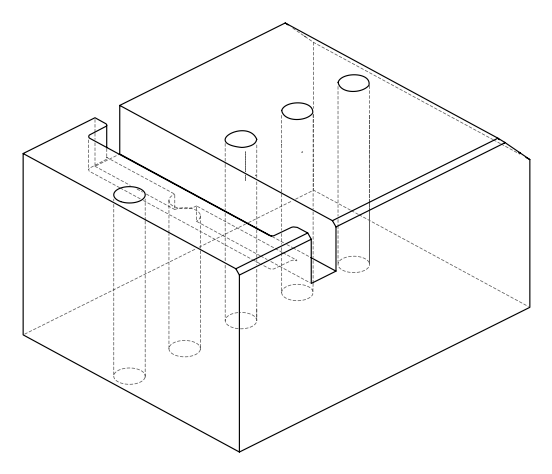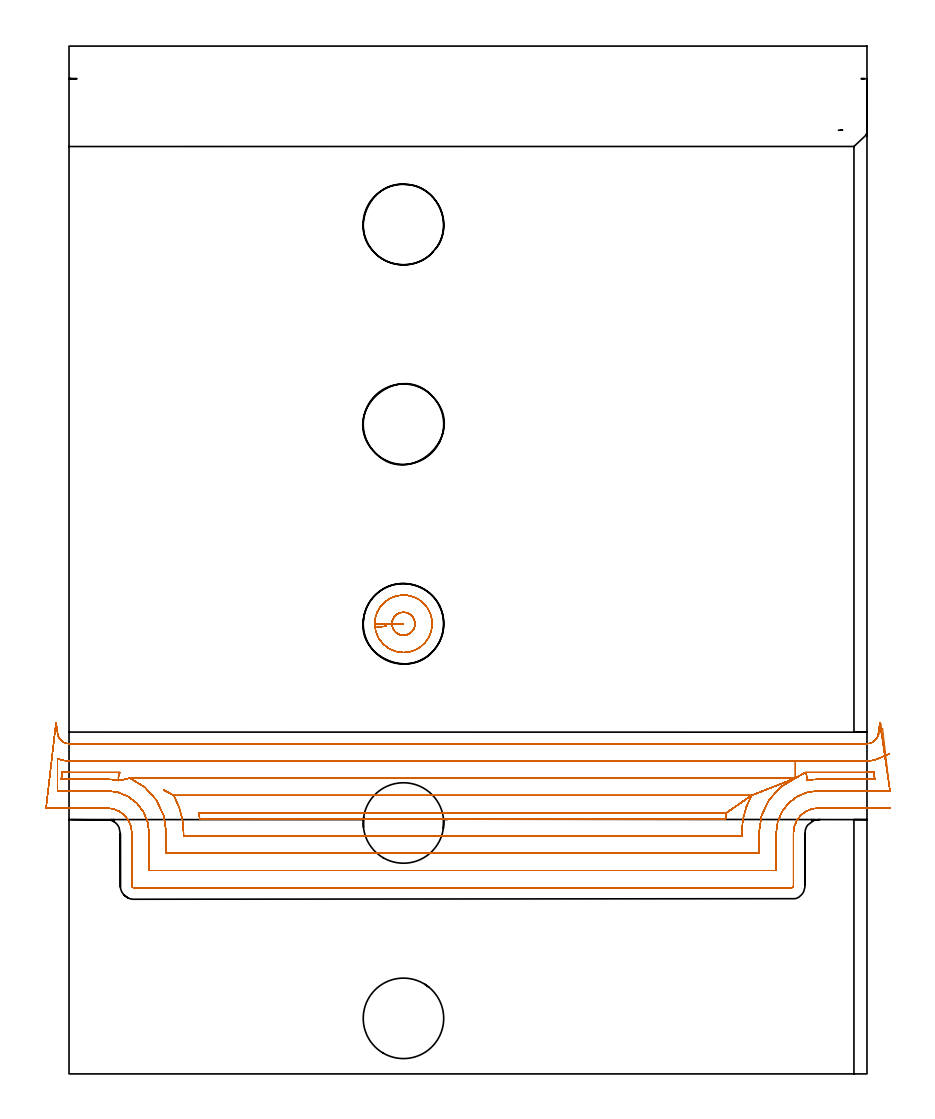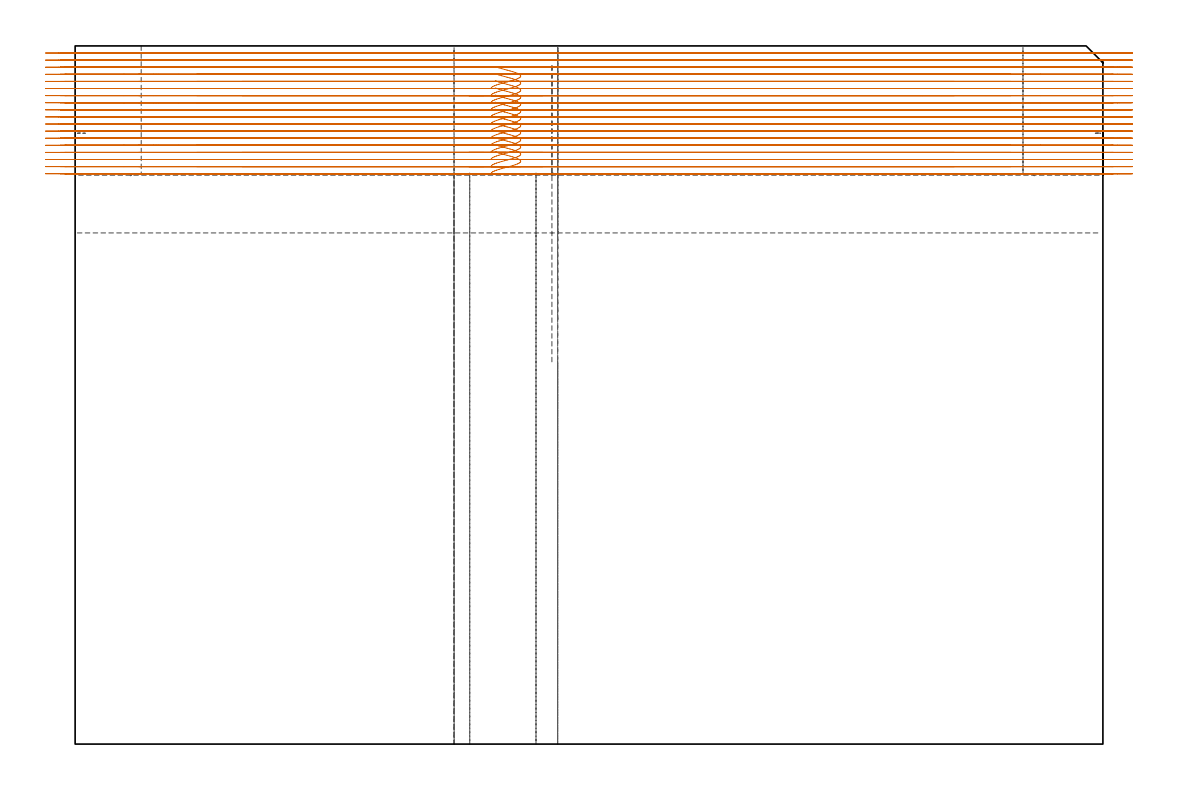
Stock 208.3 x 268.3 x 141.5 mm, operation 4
(PLAN: 30 operations, 23 tool changes, 124.4 min)
(1 AREA_MILL | FG_CHAMFER_SURFACE | UGT0205_001 | 1.21 min | 398 mm3)
(2 AREA_MILL_1 | FG_CHAMFER_SURFACE_1 | UGT0205_001 | 16.93 min | 71490 mm3)
(3 AREA_MILL_2 | FG_CHAMFER_SURFACE_2 | UGT0205_001 | 2.62 min | 901 mm3)
(4 MILL_OPEN_POCKET | POCKET_OPEN | NXT0201_008 | Follow Part, ap 1.5, ae 75% | 91.17 min | 246163 mm3)
(5 MILL_RECTANGULAR_SLOT | SLOT_RECTANGULAR | UGT0201_094 | Follow Part, ap 5, ae 75% | 3.15 min | 59208 mm3)
(6 SPOT_DRILL | STEP1HOLE | NXT0321_9005460120000 | 0.05 min | 171 mm3)
(7 SPOT_DRILL_1 | STEP1HOLE_1 | NXT0321_9005460120000 | 0.05 min | 0 mm3)
(8 SPOT_DRILL_2 | STEP1HOLE_2 | NXT0321_9005460120000 | 0.05 min | 0 mm3)
(9 SPOT_DRILL_3 | STEP1HOLE_3 | NXT0321_9005460120000 | 0.05 min | 0 mm3)
(10 SPOT_DRILL_4 | STEP1HOLE_4 | NXT0321_9005460120000 | 0.05 min | 0 mm3)
(11 DRILL_BLIND_HOLE_INTO_CENTER | STEP1HOLE | NXT0301_026 | 0.04 min | 132 mm3)
(12 GUN_DRILL_THROUGH_HOLE | STEP1HOLE | UGT0307_001 | 0.63 min | 2613 mm3)
(13 SPADE_DRILL_TO_ENLARGE_THROUGH_HOLE | STEP1HOLE | UGT0306_004 | 0.59 min | 17314 mm3)
(14 DRILL_TO_ENLARGE_THROUGH_HOLE | STEP1HOLE | UGT0301_051 | 0.61 min | 28758 mm3)
(15 DRILL_BLIND_HOLE_INTO_CENTER_1 | STEP1HOLE_1 | UGT0301_205 | 0.07 min | 22 mm3)
(16 GUN_DRILL_THROUGH_HOLE_1 | STEP1HOLE_1 | UGT0307_005 | 0.56 min | 5555 mm3)
(17 DRILL_TO_ENLARGE_THROUGH_HOLE_1 | STEP1HOLE_1 | NXT0301_102 | 0.49 min | 9216 mm3)
(18 DRILL_TO_ENLARGE_THROUGH_HOLE_2 | STEP1HOLE_1 | UGT0301_051 | 0.51 min | 21140 mm3)
(19 DRILL_BLIND_HOLE_INTO_CENTER_2 | STEP1HOLE_2 | NXT0301_026 | 0.04 min | 0 mm3)
(20 GUN_DRILL_THROUGH_HOLE_2 | STEP1HOLE_2 | UGT0307_001 | 0.63 min | 2282 mm3)
(21 SPADE_DRILL_TO_ENLARGE_THROUGH_HOLE_1 | STEP1HOLE_2 | UGT0306_004 | 0.59 min | 14275 mm3)
(22 DRILL_TO_ENLARGE_THROUGH_HOLE_3 | STEP1HOLE_2 | UGT0301_051 | 0.61 min | 23494 mm3)
(23 DRILL_BLIND_HOLE_INTO_CENTER_3 | STEP1HOLE_3 | NXT0301_026 | 0.04 min | 0 mm3)
(24 GUN_DRILL_THROUGH_HOLE_3 | STEP1HOLE_3 | UGT0307_001 | 0.63 min | 2229 mm3)
(25 SPADE_DRILL_TO_ENLARGE_THROUGH_HOLE_2 | STEP1HOLE_3 | UGT0306_004 | 0.59 min | 14291 mm3)
(26 DRILL_TO_ENLARGE_THROUGH_HOLE_4 | STEP1HOLE_3 | UGT0301_051 | 0.61 min | 23499 mm3)
(27 DRILL_BLIND_HOLE_INTO_CENTER_4 | STEP1HOLE_4 | NXT0301_026 | 0.04 min | 0 mm3)
(28 GUN_DRILL_THROUGH_HOLE_4 | STEP1HOLE_4 | UGT0307_001 | 0.63 min | 2249 mm3)
(29 SPADE_DRILL_TO_ENLARGE_THROUGH_HOLE_3 | STEP1HOLE_4 | UGT0306_004 | 0.59 min | 14281 mm3)
(30 DRILL_TO_ENLARGE_THROUGH_HOLE_5 | STEP1HOLE_4 | UGT0301_051 | 0.61 min | 23508 mm3)
(TOOL UGT0205_001 | Chamfer Mill 20 x 3 x 45 deg. | D20 FL50 Z2)
(TOOL NXT0201_008 | ENDMILL 6mm [2P460-0600-NA 1630] | D6 FL26 Z6)
(TOOL UGT0201_094 | End mill 20 mm | D20 FL38 Z4)
(TOOL NXT0321_9005460120000 | NC Spot Drill, 142deg, 12mm, Carbide, Uncoated | D12 PA142 FL30 Z2)
(TOOL NXT0301_026 | Carbide Drill 5.5mm [860.1-0550-017A1-MM 2214] | D5.5 PA140 FL28 Z2)
(TOOL UGT0307_001 | Gun Drill 5 mm | D5 PA130 FL24 Z1)
(TOOL UGT0306_004 | Spade Drill 13.5mm | D13.5 PA132 FL10 Z2)
(TOOL UGT0301_051 | Twist Drill 21 mm | D21 PA118 FL145 Z2)
(TOOL UGT0301_205 | Twist Drill 8.9 mm | D8.9 PA118 FL78 Z2)
(TOOL UGT0307_005 | Gun Drill 8.3 mm | D8.3 PA130 FL24 Z1)
(TOOL NXT0301_102 | Carbide Drill 13.5mm [860.1-1350-108A1-MM 2214] | D13.5 PA140 FL123 Z2)
(OP 4 MILL_OPEN_POCKET, part 2 of 2)
G0 X85.151 Y115.414 Z137.305
G1 X85.396 Y115.169 Z137.213
X85.9 Y114.835 Z137.051
X86.461 Y114.609 Z136.889
X87.055 Y114.5 Z136.727
X87.545 Z136.595
X88.139 Y114.609 Z136.433
X88.7 Y114.835 Z136.272
X89.204 Y115.169 Z136.11
X89.631 Y115.596 Z135.948
X89.965 Y116.1 Z135.786
X90.191 Y116.661 Z135.624
X90.3 Y117.255 Z135.462
Y117.745 Z135.331
X90.191 Y118.339 Z135.169
X89.965 Y118.9 Z135.007
X89.631 Y119.404 Z134.845
X89.204 Y119.831 Z134.683
X88.7 Y120.165 Z134.521
X88.139 Y120.391 Z134.359
X87.545 Y120.5 Z134.197
X87.055 Z134.066
X86.461 Y120.391 Z133.904
X85.9 Y120.165 Z133.742
X85.396 Y119.831 Z133.58
X84.969 Y119.404 Z133.418
X84.635 Y118.9 Z133.256
X84.409 Y118.339 Z133.094
X84.3 Y117.745 Z132.932
Y117.5 Z132.867
X87.27
X87.34 F500.
X87.27
X84.3
G3 X87.3 Y114.5 R3.
X84.3 Y117.5 R-3.
G1 X79.8
G3 X87.3 Y110. R7.5
X79.8 Y117.5 R-7.5
X79.867 Y116.503 R7.5
G1 X82.84 Y116.902 F250.
G0 X85.151 Y115.414 Z135.867
G1 X85.396 Y115.169 Z135.774
X85.9 Y114.835 Z135.612
X86.461 Y114.609 Z135.45
X87.055 Y114.5 Z135.288
X87.545 Z135.157
X88.139 Y114.609 Z134.995
X88.7 Y114.835 Z134.833
X89.204 Y115.169 Z134.671
X89.631 Y115.596 Z134.509
X89.965 Y116.1 Z134.347
X90.191 Y116.661 Z134.185
X90.3 Y117.255 Z134.023
Y117.745 Z133.892
X90.191 Y118.339 Z133.73
X89.965 Y118.9 Z133.568
X89.631 Y119.404 Z133.406
X89.204 Y119.831 Z133.244
X88.7 Y120.165 Z133.082
X88.139 Y120.391 Z132.92
X87.545 Y120.5 Z132.758
X87.055 Z132.627
X86.461 Y120.391 Z132.465
X85.9 Y120.165 Z132.303
X85.396 Y119.831 Z132.141
X84.969 Y119.404 Z131.979
X84.635 Y118.9 Z131.817
X84.409 Y118.339 Z131.655
X84.3 Y117.745 Z131.493
Y117.5 Z131.428
X87.27
X87.34 F500.
X87.27
X84.3
G3 X87.3 Y114.5 R3.
X84.3 Y117.5 R-3.
G1 X79.8
G3 X87.3 Y110. R7.5
X79.8 Y117.5 R-7.5
X79.867 Y116.503 R7.5
G1 X82.84 Y116.902 F250.
G0 X85.151 Y115.414 Z134.428
G1 X85.396 Y115.169 Z134.335
X85.9 Y114.835 Z134.173
X86.461 Y114.609 Z134.011
X87.055 Y114.5 Z133.849
X87.545 Z133.718
X88.139 Y114.609 Z133.556
X88.7 Y114.835 Z133.394
X89.204 Y115.169 Z133.232
X89.631 Y115.596 Z133.07
X89.965 Y116.1 Z132.908
X90.191 Y116.661 Z132.746
X90.3 Y117.255 Z132.584
Y117.745 Z132.453
X90.191 Y118.339 Z132.291
X89.965 Y118.9 Z132.129
X89.631 Y119.404 Z131.967
X89.204 Y119.831 Z131.805
X88.7 Y120.165 Z131.643
X88.139 Y120.391 Z131.481
X87.545 Y120.5 Z131.319
X87.055 Z131.188
X86.461 Y120.391 Z131.026
X85.9 Y120.165 Z130.864
X85.396 Y119.831 Z130.702
X84.969 Y119.404 Z130.54
X84.635 Y118.9 Z130.378
X84.409 Y118.339 Z130.216
X84.3 Y117.745 Z130.055
Y117.5 Z129.989
X87.27
X87.34 F500.
X87.27
X84.3
G3 X87.3 Y114.5 R3.
X84.3 Y117.5 R-3.
G1 X79.8
G3 X87.3 Y110. R7.5
X79.8 Y117.5 R-7.5
X79.867 Y116.503 R7.5
G1 X82.84 Y116.902 F250.
G0 X85.151 Y115.414 Z132.989
G1 X85.396 Y115.169 Z132.896
X85.9 Y114.835 Z132.734
X86.461 Y114.609 Z132.572
X87.055 Y114.5 Z132.41
X87.545 Z132.279
X88.139 Y114.609 Z132.117
X88.7 Y114.835 Z131.955
X89.204 Y115.169 Z131.793
X89.631 Y115.596 Z131.631
X89.965 Y116.1 Z131.469
X90.191 Y116.661 Z131.307
X90.3 Y117.255 Z131.145
Y117.745 Z131.014
X90.191 Y118.339 Z130.852
X89.965 Y118.9 Z130.69
X89.631 Y119.404 Z130.528
X89.204 Y119.831 Z130.366
X88.7 Y120.165 Z130.204
X88.139 Y120.391 Z130.042
X87.545 Y120.5 Z129.88
X87.055 Z129.749
X86.461 Y120.391 Z129.587
X85.9 Y120.165 Z129.425
X85.396 Y119.831 Z129.263
X84.969 Y119.404 Z129.101
X84.635 Y118.9 Z128.939
X84.409 Y118.339 Z128.778
X84.3 Y117.745 Z128.616
Y117.5 Z128.55
X87.27
X87.34 F500.
X87.27
X84.3
G3 X87.3 Y114.5 R3.
X84.3 Y117.5 R-3.
G1 X79.8
G3 X87.3 Y110. R7.5
X79.8 Y117.5 R-7.5
X79.867 Y116.503 R7.5
G1 X82.84 Y116.902 F250.
G0 X85.151 Y115.414 Z131.55
G1 X85.396 Y115.169 Z131.457
X85.9 Y114.835 Z131.295
X86.461 Y114.609 Z131.133
X87.055 Y114.5 Z130.971
X87.545 Z130.84
X88.139 Y114.609 Z130.678
X88.7 Y114.835 Z130.516
X89.204 Y115.169 Z130.354
X89.631 Y115.596 Z130.192
X89.965 Y116.1 Z130.03
X90.191 Y116.661 Z129.868
X90.3 Y117.255 Z129.706
Y117.745 Z129.575
X90.191 Y118.339 Z129.413
X89.965 Y118.9 Z129.251
X89.631 Y119.404 Z129.089
X89.204 Y119.831 Z128.927
X88.7 Y120.165 Z128.765
X88.139 Y120.391 Z128.604
X87.545 Y120.5 Z128.442
X87.055 Z128.31
X86.461 Y120.391 Z128.148
X85.9 Y120.165 Z127.986
X85.396 Y119.831 Z127.824
X84.969 Y119.404 Z127.663
X84.635 Y118.9 Z127.501
X84.409 Y118.339 Z127.339
X84.3 Y117.745 Z127.177
Y117.5 Z127.111
X87.27
X87.34 F500.
X87.27
X84.3
G3 X87.3 Y114.5 R3.
X84.3 Y117.5 R-3.
G1 X79.8
G3 X87.3 Y110. R7.5
X79.8 Y117.5 R-7.5
X79.867 Y116.503 R7.5
G1 X82.84 Y116.902 F250.
G0 X85.151 Y115.414 Z130.111
G1 X85.396 Y115.169 Z130.018
X85.9 Y114.835 Z129.856
X86.461 Y114.609 Z129.694
X87.055 Y114.5 Z129.532
X87.545 Z129.401
X88.139 Y114.609 Z129.239
X88.7 Y114.835 Z129.077
X89.204 Y115.169 Z128.915
X89.631 Y115.596 Z128.753
X89.965 Y116.1 Z128.591
X90.191 Y116.661 Z128.429
X90.3 Y117.255 Z128.268
Y117.745 Z128.136
X90.191 Y118.339 Z127.974
X89.965 Y118.9 Z127.812
X89.631 Y119.404 Z127.65
X89.204 Y119.831 Z127.488
X88.7 Y120.165 Z127.327
X88.139 Y120.391 Z127.165
X87.545 Y120.5 Z127.003
X87.055 Z126.871
X86.461 Y120.391 Z126.709
X85.9 Y120.165 Z126.547
X85.396 Y119.831 Z126.386
X84.969 Y119.404 Z126.224
X84.635 Y118.9 Z126.062
X84.409 Y118.339 Z125.9
X84.3 Y117.745 Z125.738
Y117.5 Z125.672
X87.27
X87.34 F500.
X87.27
X84.3
G3 X87.3 Y114.5 R3.
X84.3 Y117.5 R-3.
G1 X79.8
G3 X87.3 Y110. R7.5
X79.8 Y117.5 R-7.5
X79.867 Y116.503 R7.5
G1 X82.84 Y116.902 F250.
G0 X85.151 Y115.414 Z128.672
G1 X85.396 Y115.169 Z128.579
X85.9 Y114.835 Z128.417
X86.461 Y114.609 Z128.255
X87.055 Y114.5 Z128.093
X87.545 Z127.962
X88.139 Y114.609 Z127.8
X88.7 Y114.835 Z127.638
X89.204 Y115.169 Z127.476
X89.631 Y115.596 Z127.314
X89.965 Y116.1 Z127.152
X90.191 Y116.661 Z126.991
X90.3 Y117.255 Z126.829
Y117.745 Z126.697
X90.191 Y118.339 Z126.535
X89.965 Y118.9 Z126.373
X89.631 Y119.404 Z126.212
X89.204 Y119.831 Z126.05
X88.7 Y120.165 Z125.888
X88.139 Y120.391 Z125.726
X87.545 Y120.5 Z125.564
X87.055 Z125.432
X86.461 Y120.391 Z125.271
X85.9 Y120.165 Z125.109
X85.396 Y119.831 Z124.947
X84.969 Y119.404 Z124.785
X84.635 Y118.9 Z124.623
X84.409 Y118.339 Z124.461
X84.3 Y117.745 Z124.299
Y117.5 Z124.233
X87.27
X87.34 F500.
X87.27
X84.3
G3 X87.3 Y114.5 R3.
X84.3 Y117.5 R-3.
G1 X79.8
G3 X87.3 Y110. R7.5
X79.8 Y117.5 R-7.5
X79.867 Y116.503 R7.5
G1 X82.84 Y116.902 F250.
G0 X85.151 Y115.414 Z127.233
G1 X85.396 Y115.169 Z127.14
X85.9 Y114.835 Z126.978
X86.461 Y114.609 Z126.817
X87.055 Y114.5 Z126.655
X87.545 Z126.523
X88.139 Y114.609 Z126.361
X88.7 Y114.835 Z126.199
X89.204 Y115.169 Z126.037
X89.631 Y115.596 Z125.876
X89.965 Y116.1 Z125.714
X90.191 Y116.661 Z125.552
X90.3 Y117.255 Z125.39
Y117.745 Z125.258
X90.191 Y118.339 Z125.096
X89.965 Y118.9 Z124.935
X89.631 Y119.404 Z124.773
X89.204 Y119.831 Z124.611
X88.7 Y120.165 Z124.449
X88.139 Y120.391 Z124.287
X87.545 Y120.5 Z124.125
X87.055 Z123.994
X86.461 Y120.391 Z123.832
X85.9 Y120.165 Z123.67
X85.396 Y119.831 Z123.508
X84.969 Y119.404 Z123.346
X84.635 Y118.9 Z123.184
X84.409 Y118.339 Z123.022
X84.3 Y117.745 Z122.86
Y117.5 Z122.794
X87.27
X87.34 F500.
X87.27
X84.3
G3 X87.3 Y114.5 R3.
X84.3 Y117.5 R-3.
G1 X79.8
G3 X87.3 Y110. R7.5
X79.8 Y117.5 R-7.5
X79.867 Y116.503 R7.5
G1 X82.84 Y116.902 F250.
G0 X85.151 Y115.414 Z125.794
G1 X85.396 Y115.169 Z125.701
X85.9 Y114.835 Z125.54
X86.461 Y114.609 Z125.378
X87.055 Y114.5 Z125.216
X87.545 Z125.084
X88.139 Y114.609 Z124.922
X88.7 Y114.835 Z124.76
X89.204 Y115.169 Z124.599
X89.631 Y115.596 Z124.437
X89.965 Y116.1 Z124.275
X90.191 Y116.661 Z124.113
X90.3 Y117.255 Z123.951
Y117.745 Z123.82
X90.191 Y118.339 Z123.658
X89.965 Y118.9 Z123.496
X89.631 Y119.404 Z123.334
X89.204 Y119.831 Z123.172
X88.7 Y120.165 Z123.01
X88.139 Y120.391 Z122.848
X87.545 Y120.5 Z122.686
X87.055 Z122.555
X86.461 Y120.391 Z122.393
X85.9 Y120.165 Z122.231
X85.396 Y119.831 Z122.069
X84.969 Y119.404 Z121.907
X84.635 Y118.9 Z121.745
X84.409 Y118.339 Z121.583
X84.3 Y117.745 Z121.421
Y117.5 Z121.356
X87.27
X87.34 F500.
X87.27
X84.3
G3 X87.3 Y114.5 R3.
X84.3 Y117.5 R-3.
G1 X79.8
G3 X87.3 Y110. R7.5
X79.8 Y117.5 R-7.5
X79.867 Y116.503 R7.5
G1 X82.84 Y116.902 F250.
G0 X85.151 Y115.414 Z124.356
G1 X85.396 Y115.169 Z124.263
X85.9 Y114.835 Z124.101
X86.461 Y114.609 Z123.939
X87.055 Y114.5 Z123.777
X87.545 Z123.645
X88.139 Y114.609 Z123.484
X88.7 Y114.835 Z123.322
X89.204 Y115.169 Z123.16
X89.631 Y115.596 Z122.998
X89.965 Y116.1 Z122.836
X90.191 Y116.661 Z122.674
X90.3 Y117.255 Z122.512
Y117.745 Z122.381
X90.191 Y118.339 Z122.219
X89.965 Y118.9 Z122.057
X89.631 Y119.404 Z121.895
X89.204 Y119.831 Z121.733
X88.7 Y120.165 Z121.571
X88.139 Y120.391 Z121.409
X87.545 Y120.5 Z121.247
X87.055 Z121.116
X86.461 Y120.391 Z120.954
X85.9 Y120.165 Z120.792
X85.396 Y119.831 Z120.63
X84.969 Y119.404 Z120.468
X84.635 Y118.9 Z120.306
X84.409 Y118.339 Z120.144
X84.3 Y117.745 Z119.982
Y117.5 Z119.917
X87.27
X87.34 F500.
X87.27
X84.3
G3 X87.3 Y114.5 R3.
X84.3 Y117.5 R-3.
G1 X79.8
G3 X87.3 Y110. R7.5
X79.8 Y117.5 R-7.5
X79.867 Y116.503 R7.5
G1 X82.84 Y116.902 F250.
G0 X85.151 Y115.414 Z122.917
G1 X85.396 Y115.169 Z122.824
X85.9 Y114.835 Z122.662
X86.461 Y114.609 Z122.5
X87.055 Y114.5 Z122.338
X87.545 Z122.207
X88.139 Y114.609 Z122.045
X88.7 Y114.835 Z121.883
X89.204 Y115.169 Z121.721
X89.631 Y115.596 Z121.559
X89.965 Y116.1 Z121.397
X90.191 Y116.661 Z121.235
X90.3 Y117.255 Z121.073
Y117.745 Z120.942
X90.191 Y118.339 Z120.78
X89.965 Y118.9 Z120.618
X89.631 Y119.404 Z120.456
X89.204 Y119.831 Z120.294
X88.7 Y120.165 Z120.132
X88.139 Y120.391 Z119.97
X87.545 Y120.5 Z119.808
X87.055 Z119.677
X86.461 Y120.391 Z119.515
X85.9 Y120.165 Z119.353
X85.396 Y119.831 Z119.191
X84.969 Y119.404 Z119.029
X84.635 Y118.9 Z118.867
X84.409 Y118.339 Z118.705
X84.3 Y117.745 Z118.543
Y117.5 Z118.478
X87.27
X87.34 F500.
X87.27
X84.3
G3 X87.3 Y114.5 R3.
X84.3 Y117.5 R-3.
G1 X79.8
G3 X87.3 Y110. R7.5
X79.8 Y117.5 R-7.5
X79.867 Y116.503 R7.5
G1 X82.84 Y116.902 F250.
G0 X85.151 Y115.414 Z121.478
G1 X85.396 Y115.169 Z121.385
X85.9 Y114.835 Z121.223
X86.461 Y114.609 Z121.061
X87.055 Y114.5 Z120.899
X87.545 Z120.768
X88.139 Y114.609 Z120.606
X88.7 Y114.835 Z120.444
X89.204 Y115.169 Z120.282
X89.631 Y115.596 Z120.12
X89.965 Y116.1 Z119.958
X90.191 Y116.661 Z119.796
X90.3 Y117.255 Z119.634
Y117.745 Z119.503
X90.191 Y118.339 Z119.341
X89.965 Y118.9 Z119.179
X89.631 Y119.404 Z119.017
X89.204 Y119.831 Z118.855
X88.7 Y120.165 Z118.693
X88.139 Y120.391 Z118.531
X87.545 Y120.5 Z118.369
X87.055 Z118.238
X86.461 Y120.391 Z118.076
X85.9 Y120.165 Z117.914
X85.396 Y119.831 Z117.752
X84.969 Y119.404 Z117.59
X84.635 Y118.9 Z117.428
X84.409 Y118.339 Z117.266
X84.3 Y117.745 Z117.105
Y117.5 Z117.039
X87.27
X87.34 F500.
X87.27
X84.3
G3 X87.3 Y114.5 R3.
X84.3 Y117.5 R-3.
G1 X79.8
G3 X87.3 Y110. R7.5
X79.8 Y117.5 R-7.5
X79.867 Y116.503 R7.5
G1 X82.84 Y116.902 F250.
G0 X85.151 Y115.414 Z120.039
G1 X85.396 Y115.169 Z119.946
X85.9 Y114.835 Z119.784
X86.461 Y114.609 Z119.622
X87.055 Y114.5 Z119.46
X87.545 Z119.329
X88.139 Y114.609 Z119.167
X88.7 Y114.835 Z119.005
X89.204 Y115.169 Z118.843
X89.631 Y115.596 Z118.681
X89.965 Y116.1 Z118.519
X90.191 Y116.661 Z118.357
X90.3 Y117.255 Z118.195
Y117.745 Z118.064
X90.191 Y118.339 Z117.902
X89.965 Y118.9 Z117.74
X89.631 Y119.404 Z117.578
X89.204 Y119.831 Z117.416
X88.7 Y120.165 Z117.254
X88.139 Y120.391 Z117.092
X87.545 Y120.5 Z116.931
X87.055 Z116.799
X86.461 Y120.391 Z116.637
X85.9 Y120.165 Z116.475
X85.396 Y119.831 Z116.313
X84.969 Y119.404 Z116.151
X84.635 Y118.9 Z115.99
X84.409 Y118.339 Z115.828
X84.3 Y117.745 Z115.666
Y117.5 Z115.6
X87.27
X87.34 F500.
X87.27
X84.3
G3 X87.3 Y114.5 R3.
X84.3 Y117.5 R-3.
G1 X79.8
G3 X87.3 Y110. R7.5
X79.8 Y117.5 R-7.5
X79.867 Y116.503 R7.5
G1 X82.84 Y116.902 F250.
G0 Z151.5
X214.05 Y83.526
Z140.061
G1 X211.3 Y82.326
G2 X208.3 Y81.7 R7.5 F500.
G1 X189.62
Y77.2
X192.218 Y78.7
X208.3
G3 X210.198 Y78.873 R10.5
X210.427 Y76.9 R3.
G1 X195.6
G3 X192.552 Y76.564 R14.
X192.218 Y78.7 R3.
G1 X189.62 Y77.2
X178.166 Y72.7
X171.68 Y68.2
X33.82
G2 X34.119 Y66.6 R24.5
G1 X171.381
G2 X171.68 Y68.2 R24.5
G1 X178.166 Y72.7
X27.334
X24.647 Y74.152
X27.334 Y72.7
G2 X29.9 Y62.9 R20.
G1 Y62.1
X175.6
Y62.9
G2 X178.166 Y72.7 R20.
G1 X189.62 Y77.2
X15.88
X12.948 Y76.564
G3 X9.9 Y76.9 R14.
G1 X-2.128
G3 X-1.899 Y78.873 R3.
X0. Y78.7 R10.5
G1 X13.282
G3 X12.948 Y76.564 R3.
G1 X15.88 Y77.2
G2 X25.4 Y62.9 R15.5
G1 Y57.6
X180.1
Y62.9
G2 X189.62 Y77.2 R15.5
G1 Y81.7
X0.
G2 X-3. Y82.326 R7.5
G1 Y73.9
X9.9
G2 X20.9 Y62.9 R11.
G1 Y53.1
X184.6
Y62.9
G2 X195.6 Y73.9 R11.
G1 X211.3
X214.3 Y73.898 F250.
X212.425 Y90.19
X210.858 Y87.632
G2 X208.3 Y86.2 R3. F500.
G1 X0.
G2 X-2.97 Y88.777 R3.
G1 X-3.393 Y91.747 F250.
X-6. Y69.4
X-3.
X9.9 F500.
G2 X16.4 Y62.9 R6.5
G1 Y49.1
G3 X16.9 Y48.6 R0.5
G1 X188.6
G3 X189.1 Y49.1 R0.5
G1 Y62.9
G2 X195.6 Y69.4 R6.5
G1 X211.297
X214.297 F250.
G0 X214.05 Y83.526 Z138.622
G1 X211.3 Y82.326
G2 X208.3 Y81.7 R7.5 F500.
G1 X189.62
Y77.2
X192.218 Y78.7
X208.3
G3 X210.199 Y78.873 R10.5
X210.428 Y76.9 R3.
G1 X195.6
G3 X192.552 Y76.564 R14.
X192.218 Y78.7 R3.
G1 X189.62 Y77.2
X178.166 Y72.7
X171.68 Y68.2
X33.82
G2 X34.119 Y66.6 R24.5
G1 X171.381
G2 X171.68 Y68.2 R24.5
G1 X178.166 Y72.7
X27.334
X24.647 Y74.152
X27.334 Y72.7
G2 X29.9 Y62.9 R20.
G1 Y62.1
X175.6
Y62.9
G2 X178.166 Y72.7 R20.
G1 X189.62 Y77.2
X15.88
X12.948 Y76.564
G3 X9.9 Y76.9 R14.
G1 X-2.128
G3 X-1.899 Y78.873 R3.
X0. Y78.7 R10.5
G1 X13.282
G3 X12.948 Y76.564 R3.
G1 X15.88 Y77.2
G2 X25.4 Y62.9 R15.5
G1 Y57.6
X180.1
Y62.9
G2 X189.62 Y77.2 R15.5
G1 Y81.7
X0.
G2 X-3. Y82.326 R7.5
G1 Y73.9
X9.9
G2 X20.9 Y62.9 R11.
G1 Y53.1
X184.6
Y62.9
G2 X195.6 Y73.9 R11.
G1 X211.3
X214.3 F250.
X211.956 Y91.353
X211.204 Y88.449
G2 X208.3 Y86.2 R3. F500.
G1 X0.
G2 X-2.97 Y88.777 R3.
G1 X-3.393 Y91.747 F250.
X-6. Y69.4
X-3.
X9.9 F500.
G2 X16.4 Y62.9 R6.5
G1 Y49.1
G3 X16.9 Y48.6 R0.5
G1 X188.6
G3 X189.1 Y49.1 R0.5
G1 Y62.9
G2 X195.6 Y69.4 R6.5
G1 X211.3
X214.3 F250.
G0 X214.05 Y83.526 Z137.183
G1 X211.3 Y82.326
G2 X208.3 Y81.7 R7.5 F500.
G1 X189.62
Y77.2
X192.218 Y78.7
X208.3
G3 X210.199 Y78.873 R10.5
X210.428 Y76.9 R3.
G1 X195.6
G3 X192.552 Y76.564 R14.
X192.218 Y78.7 R3.
G1 X189.62 Y77.2
X178.166 Y72.7
X171.68 Y68.2
X33.82
G2 X34.119 Y66.6 R24.5
G1 X171.381
G2 X171.68 Y68.2 R24.5
G1 X178.166 Y72.7
X27.334
X24.647 Y74.152
X27.334 Y72.7
G2 X29.9 Y62.9 R20.
G1 Y62.1
X175.6
Y62.9
G2 X178.166 Y72.7 R20.
G1 X189.62 Y77.2
X15.88
X12.948 Y76.564
G3 X9.9 Y76.9 R14.
G1 X-2.128
G3 X-1.899 Y78.873 R3.
X0. Y78.7 R10.5
G1 X13.282
G3 X12.948 Y76.564 R3.
G1 X15.88 Y77.2
G2 X25.4 Y62.9 R15.5
G1 Y57.6
X180.1
Y62.9
G2 X189.62 Y77.2 R15.5
G1 Y81.7
X0.
G2 X-3. Y82.326 R7.5
G1 Y73.9
X9.9
G2 X20.9 Y62.9 R11.
G1 Y53.1
X184.6
Y62.9
G2 X195.6 Y73.9 R11.
G1 X211.3
X214.3 F250.
X211.693 Y91.747
X211.27 Y88.777
G2 X208.3 Y86.2 R3. F500.
G1 X0.
G2 X-2.97 Y88.777 R3.
G1 X-3.393 Y91.747 F250.
X-6. Y69.4
X-3.
X9.9 F500.
G2 X16.4 Y62.9 R6.5
G1 Y49.1
G3 X16.9 Y48.6 R0.5
G1 X188.6
G3 X189.1 Y49.1 R0.5
G1 Y62.9
G2 X195.6 Y69.4 R6.5
G1 X211.3
X214.3 F250.
G0 X214.05 Y83.526 Z135.744
G1 X211.3 Y82.326
G2 X208.3 Y81.7 R7.5 F500.
G1 X189.62
Y77.2
X192.218 Y78.7
X208.3
G3 X210.199 Y78.873 R10.5
X210.428 Y76.9 R3.
G1 X195.6
G3 X192.552 Y76.564 R14.
X192.218 Y78.7 R3.
G1 X189.62 Y77.2
X178.166 Y72.7
X171.68 Y68.2
X33.82
G2 X34.119 Y66.6 R24.5
G1 X171.381
G2 X171.68 Y68.2 R24.5
G1 X178.166 Y72.7
X27.334
X24.647 Y74.152
X27.334 Y72.7
G2 X29.9 Y62.9 R20.
G1 Y62.1
X175.6
Y62.9
G2 X178.166 Y72.7 R20.
G1 X189.62 Y77.2
X15.88
X12.948 Y76.564
G3 X9.9 Y76.9 R14.
G1 X-2.128
G3 X-1.899 Y78.873 R3.
X0. Y78.7 R10.5
G1 X13.282
G3 X12.948 Y76.564 R3.
G1 X15.88 Y77.2
G2 X25.4 Y62.9 R15.5
G1 Y57.6
X180.1
Y62.9
G2 X189.62 Y77.2 R15.5
G1 Y81.7
X0.
G2 X-3. Y82.326 R7.5
G1 Y73.9
X9.9
G2 X20.9 Y62.9 R11.
G1 Y53.1
X184.6
Y62.9
G2 X195.6 Y73.9 R11.
G1 X211.3
X214.3 F250.
X211.693 Y91.747
X211.27 Y88.777
G2 X208.3 Y86.2 R3. F500.
G1 X0.
G2 X-2.97 Y88.777 R3.
G1 X-3.393 Y91.747 F250.
X-6. Y69.4
X-3.
X9.9 F500.
G2 X16.4 Y62.9 R6.5
G1 Y49.1
G3 X16.9 Y48.6 R0.5
G1 X188.6
G3 X189.1 Y49.1 R0.5
G1 Y62.9
G2 X195.6 Y69.4 R6.5
G1 X211.3
X214.3 F250.
G0 X214.05 Y83.526 Z134.305
G1 X211.3 Y82.326
G2 X208.3 Y81.7 R7.5 F500.
G1 X189.62
Y77.2
X192.218 Y78.7
X208.3
G3 X210.199 Y78.873 R10.5
X210.428 Y76.9 R3.
G1 X195.6
G3 X192.552 Y76.564 R14.
X192.218 Y78.7 R3.
G1 X189.62 Y77.2
X178.166 Y72.7
X171.68 Y68.2
X33.82
G2 X34.119 Y66.6 R24.5
G1 X171.381
G2 X171.68 Y68.2 R24.5
G1 X178.166 Y72.7
X27.334
X24.647 Y74.152
X27.334 Y72.7
G2 X29.9 Y62.9 R20.
G1 Y62.1
X175.6
Y62.9
G2 X178.166 Y72.7 R20.
G1 X189.62 Y77.2
X15.88
X12.948 Y76.564
G3 X9.9 Y76.9 R14.
G1 X-2.128
G3 X-1.899 Y78.873 R3.
X0. Y78.7 R10.5
G1 X13.282
G3 X12.948 Y76.564 R3.
G1 X15.88 Y77.2
G2 X25.4 Y62.9 R15.5
G1 Y57.6
X180.1
Y62.9
G2 X189.62 Y77.2 R15.5
G1 Y81.7
X0.
G2 X-3. Y82.326 R7.5
G1 Y73.9
X9.9
G2 X20.9 Y62.9 R11.
G1 Y53.1
X184.6
Y62.9
G2 X195.6 Y73.9 R11.
G1 X211.3
X214.3 F250.
X211.693 Y91.747
X211.27 Y88.777
G2 X208.3 Y86.2 R3. F500.
G1 X0.
G2 X-2.97 Y88.777 R3.
G1 X-3.393 Y91.747 F250.
X-6. Y69.4
X-3.
X9.9 F500.
G2 X16.4 Y62.9 R6.5
G1 Y49.1
G3 X16.9 Y48.6 R0.5
G1 X188.6
G3 X189.1 Y49.1 R0.5
G1 Y62.9
G2 X195.6 Y69.4 R6.5
G1 X211.3
X214.3 F250.
G0 X214.05 Y83.526 Z132.867
G1 X211.3 Y82.326
G2 X208.3 Y81.7 R7.5 F500.
G1 X189.62
Y77.2
X192.218 Y78.7
X208.3
G3 X210.199 Y78.873 R10.5
X210.428 Y76.9 R3.
G1 X195.6
G3 X192.552 Y76.564 R14.
X192.218 Y78.7 R3.
G1 X189.62 Y77.2
X178.166 Y72.7
X171.68 Y68.2
X33.82
G2 X34.119 Y66.6 R24.5
G1 X171.381
G2 X171.68 Y68.2 R24.5
G1 X178.166 Y72.7
X27.334
X24.647 Y74.152
X27.334 Y72.7
G2 X29.9 Y62.9 R20.
G1 Y62.1
X175.6
Y62.9
G2 X178.166 Y72.7 R20.
G1 X189.62 Y77.2
X15.88
X12.948 Y76.564
G3 X9.9 Y76.9 R14.
G1 X-2.128
G3 X-1.899 Y78.873 R3.
X0. Y78.7 R10.5
G1 X13.282
G3 X12.948 Y76.564 R3.
G1 X15.88 Y77.2
G2 X25.4 Y62.9 R15.5
G1 Y57.6
X180.1
Y62.9
G2 X189.62 Y77.2 R15.5
G1 Y81.7
X0.
G2 X-3. Y82.326 R7.5
G1 Y73.9
X9.9
G2 X20.9 Y62.9 R11.
G1 Y53.1
X184.6
Y62.9
G2 X195.6 Y73.9 R11.
G1 X211.3
X214.3 F250.
X211.693 Y91.747
X211.27 Y88.777
G2 X208.3 Y86.2 R3. F500.
G1 X0.
G2 X-2.97 Y88.777 R3.
G1 X-3.393 Y91.747 F250.
X-6. Y69.4
X-3.
X9.9 F500.
G2 X16.4 Y62.9 R6.5
G1 Y49.1
G3 X16.9 Y48.6 R0.5
G1 X188.6
G3 X189.1 Y49.1 R0.5
G1 Y62.9
G2 X195.6 Y69.4 R6.5
G1 X211.3
X214.3 F250.
G0 X214.05 Y83.526 Z131.428
G1 X211.3 Y82.326
G2 X208.3 Y81.7 R7.5 F500.
G1 X189.62
Y77.2
X192.218 Y78.7
X208.3
G3 X210.199 Y78.873 R10.5
X210.428 Y76.9 R3.
G1 X195.6
G3 X192.552 Y76.564 R14.
X192.218 Y78.7 R3.
G1 X189.62 Y77.2
X178.166 Y72.7
X171.68 Y68.2
X33.82
G2 X34.119 Y66.6 R24.5
G1 X171.381
G2 X171.68 Y68.2 R24.5
G1 X178.166 Y72.7
X27.334
X24.647 Y74.152
X27.334 Y72.7
G2 X29.9 Y62.9 R20.
G1 Y62.1
X175.6
Y62.9
G2 X178.166 Y72.7 R20.
G1 X189.62 Y77.2
X15.88
X12.948 Y76.564
G3 X9.9 Y76.9 R14.
G1 X-2.128
G3 X-1.899 Y78.873 R3.
X0. Y78.7 R10.5
G1 X13.282
G3 X12.948 Y76.564 R3.
G1 X15.88 Y77.2
G2 X25.4 Y62.9 R15.5
G1 Y57.6
X180.1
Y62.9
G2 X189.62 Y77.2 R15.5
G1 Y81.7
X0.
G2 X-3. Y82.326 R7.5
G1 Y73.9
X9.9
G2 X20.9 Y62.9 R11.
G1 Y53.1
X184.6
Y62.9
G2 X195.6 Y73.9 R11.
G1 X211.3
X214.3 F250.
X211.693 Y91.747
X211.27 Y88.777
G2 X208.3 Y86.2 R3. F500.
G1 X0.
G2 X-2.97 Y88.777 R3.
G1 X-3.393 Y91.747 F250.
X-6. Y69.4
X-3.
X9.9 F500.
G2 X16.4 Y62.9 R6.5
G1 Y49.1
G3 X16.9 Y48.6 R0.5
G1 X188.6
G3 X189.1 Y49.1 R0.5
G1 Y62.9
G2 X195.6 Y69.4 R6.5
G1 X211.3
X214.3 F250.
G0 X214.05 Y83.526 Z129.989
G1 X211.3 Y82.326
G2 X208.3 Y81.7 R7.5 F500.
G1 X189.62
Y77.2
X192.218 Y78.7
X208.3
G3 X210.199 Y78.873 R10.5
X210.428 Y76.9 R3.
G1 X195.6
G3 X192.552 Y76.564 R14.
X192.218 Y78.7 R3.
G1 X189.62 Y77.2
X178.166 Y72.7
X171.68 Y68.2
X33.82
G2 X34.119 Y66.6 R24.5
G1 X171.381
G2 X171.68 Y68.2 R24.5
G1 X178.166 Y72.7
X27.334
X24.647 Y74.152
X27.334 Y72.7
G2 X29.9 Y62.9 R20.
G1 Y62.1
X175.6
Y62.9
G2 X178.166 Y72.7 R20.
G1 X189.62 Y77.2
X15.88
X12.948 Y76.564
G3 X9.9 Y76.9 R14.
G1 X-2.128
G3 X-1.899 Y78.873 R3.
X0. Y78.7 R10.5
G1 X13.282
G3 X12.948 Y76.564 R3.
G1 X15.88 Y77.2
G2 X25.4 Y62.9 R15.5
G1 Y57.6
X180.1
Y62.9
G2 X189.62 Y77.2 R15.5
G1 Y81.7
X0.
G2 X-3. Y82.326 R7.5
G1 Y73.9
X9.9
G2 X20.9 Y62.9 R11.
G1 Y53.1
X184.6
Y62.9
G2 X195.6 Y73.9 R11.
G1 X211.3
X214.3 F250.
X211.693 Y91.747
X211.27 Y88.777
G2 X208.3 Y86.2 R3. F500.
G1 X0.
G2 X-2.97 Y88.777 R3.
G1 X-3.393 Y91.747 F250.
X-6. Y69.4
X-3.
X9.9 F500.
G2 X16.4 Y62.9 R6.5
G1 Y49.1
G3 X16.9 Y48.6 R0.5
G1 X188.6
G3 X189.1 Y49.1 R0.5
G1 Y62.9
G2 X195.6 Y69.4 R6.5
G1 X211.3
X214.3 F250.
G0 X214.05 Y83.526 Z128.55
G1 X211.3 Y82.326
G2 X208.3 Y81.7 R7.5 F500.
G1 X189.62
Y77.2
X192.218 Y78.7
X208.3
G3 X210.199 Y78.873 R10.5
X210.428 Y76.9 R3.
G1 X195.6
G3 X192.552 Y76.564 R14.
X192.218 Y78.7 R3.
G1 X189.62 Y77.2
X178.166 Y72.7
X171.68 Y68.2
X33.82
G2 X34.119 Y66.6 R24.5
G1 X171.381
G2 X171.68 Y68.2 R24.5
G1 X178.166 Y72.7
X27.334
X24.647 Y74.152
X27.334 Y72.7
G2 X29.9 Y62.9 R20.
G1 Y62.1
X175.6
Y62.9
G2 X178.166 Y72.7 R20.
G1 X189.62 Y77.2
X15.88
X12.948 Y76.564
G3 X9.9 Y76.9 R14.
G1 X-2.128
G3 X-1.899 Y78.873 R3.
X0. Y78.7 R10.5
G1 X13.282
G3 X12.948 Y76.564 R3.
G1 X15.88 Y77.2
G2 X25.4 Y62.9 R15.5
G1 Y57.6
X180.1
Y62.9
G2 X189.62 Y77.2 R15.5
G1 Y81.7
X0.
G2 X-3. Y82.326 R7.5
G1 Y73.9
X9.9
G2 X20.9 Y62.9 R11.
G1 Y53.1
X184.6
Y62.9
G2 X195.6 Y73.9 R11.
G1 X211.3
X214.3 F250.
X211.693 Y91.747
X211.27 Y88.777
G2 X208.3 Y86.2 R3. F500.
G1 X0.
G2 X-2.97 Y88.777 R3.
G1 X-3.393 Y91.747 F250.
X-6. Y69.4
X-3.
X9.9 F500.
G2 X16.4 Y62.9 R6.5
G1 Y49.1
G3 X16.9 Y48.6 R0.5
G1 X188.6
G3 X189.1 Y49.1 R0.5
G1 Y62.9
G2 X195.6 Y69.4 R6.5
G1 X211.3
X214.3 F250.
G0 X214.05 Y83.526 Z127.111
G1 X211.3 Y82.326
G2 X208.3 Y81.7 R7.5 F500.
G1 X189.62
Y77.2
X192.218 Y78.7
X208.3
G3 X210.199 Y78.873 R10.5
X210.428 Y76.9 R3.
G1 X195.6
G3 X192.552 Y76.564 R14.
X192.218 Y78.7 R3.
G1 X189.62 Y77.2
X178.166 Y72.7
X171.68 Y68.2
X33.82
G2 X34.119 Y66.6 R24.5
G1 X171.381
G2 X171.68 Y68.2 R24.5
G1 X178.166 Y72.7
X27.334
X24.647 Y74.152
X27.334 Y72.7
G2 X29.9 Y62.9 R20.
G1 Y62.1
X175.6
Y62.9
G2 X178.166 Y72.7 R20.
G1 X189.62 Y77.2
X15.88
X12.948 Y76.564
G3 X9.9 Y76.9 R14.
G1 X-2.128
G3 X-1.899 Y78.873 R3.
X0. Y78.7 R10.5
G1 X13.282
G3 X12.948 Y76.564 R3.
G1 X15.88 Y77.2
G2 X25.4 Y62.9 R15.5
G1 Y57.6
X180.1
Y62.9
G2 X189.62 Y77.2 R15.5
G1 Y81.7
X0.
G2 X-3. Y82.326 R7.5
G1 Y73.9
X9.9
G2 X20.9 Y62.9 R11.
G1 Y53.1
X184.6
Y62.9
G2 X195.6 Y73.9 R11.
G1 X211.3
X214.3 F250.
X211.693 Y91.747
X211.27 Y88.777
G2 X208.3 Y86.2 R3. F500.
G1 X0.
G2 X-2.97 Y88.777 R3.
G1 X-3.393 Y91.747 F250.
X-6. Y69.4
X-3.
X9.9 F500.
G2 X16.4 Y62.9 R6.5
G1 Y49.1
G3 X16.9 Y48.6 R0.5
G1 X188.6
G3 X189.1 Y49.1 R0.5
G1 Y62.9
G2 X195.6 Y69.4 R6.5
G1 X211.3
X214.3 F250.
G0 X214.05 Y83.526 Z125.672
G1 X211.3 Y82.326
G2 X208.3 Y81.7 R7.5 F500.
G1 X189.62
Y77.2
X192.218 Y78.7
X208.3
G3 X210.199 Y78.873 R10.5
X210.428 Y76.9 R3.
G1 X195.6
G3 X192.552 Y76.564 R14.
X192.218 Y78.7 R3.
G1 X189.62 Y77.2
X178.166 Y72.7
X171.68 Y68.2
X33.82
G2 X34.119 Y66.6 R24.5
G1 X171.381
G2 X171.68 Y68.2 R24.5
G1 X178.166 Y72.7
X27.334
X24.647 Y74.152
X27.334 Y72.7
G2 X29.9 Y62.9 R20.
G1 Y62.1
X175.6
Y62.9
G2 X178.166 Y72.7 R20.
G1 X189.62 Y77.2
X15.88
X12.948 Y76.564
G3 X9.9 Y76.9 R14.
G1 X-2.128
G3 X-1.899 Y78.873 R3.
X0. Y78.7 R10.5
G1 X13.282
G3 X12.948 Y76.564 R3.
G1 X15.88 Y77.2
G2 X25.4 Y62.9 R15.5
G1 Y57.6
X180.1
Y62.9
G2 X189.62 Y77.2 R15.5
G1 Y81.7
X0.
G2 X-3. Y82.326 R7.5
G1 Y73.9
X9.9
G2 X20.9 Y62.9 R11.
G1 Y53.1
X184.6
Y62.9
G2 X195.6 Y73.9 R11.
G1 X211.3
X214.3 F250.
X211.693 Y91.747
X211.27 Y88.777
G2 X208.3 Y86.2 R3. F500.
G1 X0.
G2 X-2.97 Y88.777 R3.
G1 X-3.393 Y91.747 F250.
X-6. Y69.4
X-3.
X9.9 F500.
G2 X16.4 Y62.9 R6.5
G1 Y49.1
G3 X16.9 Y48.6 R0.5
G1 X188.6
G3 X189.1 Y49.1 R0.5
G1 Y62.9
G2 X195.6 Y69.4 R6.5
G1 X211.3
X214.3 F250.
G0 X214.05 Y83.526 Z124.233
G1 X211.3 Y82.326
G2 X208.3 Y81.7 R7.5 F500.
G1 X189.62
Y77.2
X192.218 Y78.7
X208.3
G3 X210.199 Y78.873 R10.5
X210.428 Y76.9 R3.
G1 X195.6
G3 X192.552 Y76.564 R14.
X192.218 Y78.7 R3.
G1 X189.62 Y77.2
X178.166 Y72.7
X171.68 Y68.2
X33.82
G2 X34.119 Y66.6 R24.5
G1 X171.381
G2 X171.68 Y68.2 R24.5
G1 X178.166 Y72.7
X27.334
X24.647 Y74.152
X27.334 Y72.7
G2 X29.9 Y62.9 R20.
G1 Y62.1
X175.6
Y62.9
G2 X178.166 Y72.7 R20.
G1 X189.62 Y77.2
X15.88
X12.948 Y76.564
G3 X9.9 Y76.9 R14.
G1 X-2.128
G3 X-1.899 Y78.873 R3.
X0. Y78.7 R10.5
G1 X13.282
G3 X12.948 Y76.564 R3.
G1 X15.88 Y77.2
G2 X25.4 Y62.9 R15.5
G1 Y57.6
X180.1
Y62.9
G2 X189.62 Y77.2 R15.5
G1 Y81.7
X0.
G2 X-3. Y82.326 R7.5
G1 Y73.9
X9.9
G2 X20.9 Y62.9 R11.
G1 Y53.1
X184.6
Y62.9
G2 X195.6 Y73.9 R11.
G1 X211.3
X214.3 F250.
X211.693 Y91.747
X211.27 Y88.777
G2 X208.3 Y86.2 R3. F500.
G1 X0.
G2 X-2.97 Y88.777 R3.
G1 X-3.393 Y91.747 F250.
X-6. Y69.4
X-3.
X9.9 F500.
G2 X16.4 Y62.9 R6.5
G1 Y49.1
G3 X16.9 Y48.6 R0.5
G1 X188.6
G3 X189.1 Y49.1 R0.5
G1 Y62.9
G2 X195.6 Y69.4 R6.5
G1 X211.3
X214.3 F250.
G0 X214.05 Y83.526 Z122.794
G1 X211.3 Y82.326
G2 X208.3 Y81.7 R7.5 F500.
G1 X189.62
Y77.2
X192.218 Y78.7
X208.3
G3 X210.199 Y78.873 R10.5
X210.428 Y76.9 R3.
G1 X195.6
G3 X192.552 Y76.564 R14.
X192.218 Y78.7 R3.
G1 X189.62 Y77.2
X178.166 Y72.7
X171.68 Y68.2
X33.82
G2 X34.119 Y66.6 R24.5
G1 X171.381
G2 X171.68 Y68.2 R24.5
G1 X178.166 Y72.7
X27.334
X24.647 Y74.152
X27.334 Y72.7
G2 X29.9 Y62.9 R20.
G1 Y62.1
X175.6
Y62.9
G2 X178.166 Y72.7 R20.
G1 X189.62 Y77.2
X15.88
X12.948 Y76.564
G3 X9.9 Y76.9 R14.
G1 X-2.128
G3 X-1.899 Y78.873 R3.
X0. Y78.7 R10.5
G1 X13.282
G3 X12.948 Y76.564 R3.
G1 X15.88 Y77.2
G2 X25.4 Y62.9 R15.5
G1 Y57.6
X180.1
Y62.9
G2 X189.62 Y77.2 R15.5
G1 Y81.7
X0.
G2 X-3. Y82.326 R7.5
G1 Y73.9
X9.9
G2 X20.9 Y62.9 R11.
G1 Y53.1
X184.6
Y62.9
G2 X195.6 Y73.9 R11.
G1 X211.3
X214.3 F250.
X211.693 Y91.747
X211.27 Y88.777
G2 X208.3 Y86.2 R3. F500.
G1 X0.
G2 X-2.97 Y88.777 R3.
G1 X-3.393 Y91.747 F250.
X-6. Y69.4
X-3.
X9.9 F500.
G2 X16.4 Y62.9 R6.5
G1 Y49.1
G3 X16.9 Y48.6 R0.5
G1 X188.6
G3 X189.1 Y49.1 R0.5
G1 Y62.9
G2 X195.6 Y69.4 R6.5
G1 X211.3
X214.3 F250.
G0 X214.05 Y83.526 Z121.356
G1 X211.3 Y82.326
G2 X208.3 Y81.7 R7.5 F500.
G1 X189.62
Y77.2
X192.218 Y78.7
X208.3
G3 X210.199 Y78.873 R10.5
X210.428 Y76.9 R3.
G1 X195.6
G3 X192.552 Y76.564 R14.
X192.218 Y78.7 R3.
G1 X189.62 Y77.2
X178.166 Y72.7
X171.68 Y68.2
X33.82
G2 X34.119 Y66.6 R24.5
G1 X171.381
G2 X171.68 Y68.2 R24.5
G1 X178.166 Y72.7
X27.334
X24.647 Y74.152
X27.334 Y72.7
G2 X29.9 Y62.9 R20.
G1 Y62.1
X175.6
Y62.9
G2 X178.166 Y72.7 R20.
G1 X189.62 Y77.2
X15.88
X12.948 Y76.564
G3 X9.9 Y76.9 R14.
G1 X-2.128
G3 X-1.899 Y78.873 R3.
X0. Y78.7 R10.5
G1 X13.282
G3 X12.948 Y76.564 R3.
G1 X15.88 Y77.2
G2 X25.4 Y62.9 R15.5
G1 Y57.6
X180.1
Y62.9
G2 X189.62 Y77.2 R15.5
G1 Y81.7
X0.
G2 X-3. Y82.326 R7.5
G1 Y73.9
X9.9
G2 X20.9 Y62.9 R11.
G1 Y53.1
X184.6
Y62.9
G2 X195.6 Y73.9 R11.
G1 X211.3
X214.3 F250.
X211.693 Y91.747
X211.27 Y88.777
G2 X208.3 Y86.2 R3. F500.
G1 X0.
G2 X-2.97 Y88.777 R3.
G1 X-3.393 Y91.747 F250.
X-6. Y69.4
X-3.
X9.9 F500.
G2 X16.4 Y62.9 R6.5
G1 Y49.1
G3 X16.9 Y48.6 R0.5
G1 X188.6
G3 X189.1 Y49.1 R0.5
G1 Y62.9
G2 X195.6 Y69.4 R6.5
G1 X211.3
X214.3 F250.
G0 X214.05 Y83.526 Z119.917
G1 X211.3 Y82.326
G2 X208.3 Y81.7 R7.5 F500.
G1 X189.62
Y77.2
X192.218 Y78.7
X208.3
G3 X210.199 Y78.873 R10.5
X210.428 Y76.9 R3.
G1 X195.6
G3 X192.552 Y76.564 R14.
X192.218 Y78.7 R3.
G1 X189.62 Y77.2
X178.166 Y72.7
X171.68 Y68.2
X33.82
G2 X34.119 Y66.6 R24.5
G1 X171.381
G2 X171.68 Y68.2 R24.5
G1 X178.166 Y72.7
X27.334
X24.647 Y74.152
X27.334 Y72.7
G2 X29.9 Y62.9 R20.
G1 Y62.1
X175.6
Y62.9
G2 X178.166 Y72.7 R20.
G1 X189.62 Y77.2
X15.88
X12.948 Y76.564
G3 X9.9 Y76.9 R14.
G1 X-2.128
G3 X-1.899 Y78.873 R3.
X0. Y78.7 R10.5
G1 X13.282
G3 X12.948 Y76.564 R3.
G1 X15.88 Y77.2
G2 X25.4 Y62.9 R15.5
G1 Y57.6
X180.1
Y62.9
G2 X189.62 Y77.2 R15.5
G1 Y81.7
X0.
G2 X-3. Y82.326 R7.5
G1 Y73.9
X9.9
G2 X20.9 Y62.9 R11.
G1 Y53.1
X184.6
Y62.9
G2 X195.6 Y73.9 R11.
G1 X211.3
X214.3 F250.
X211.693 Y91.747
X211.27 Y88.777
G2 X208.3 Y86.2 R3. F500.
G1 X0.
G2 X-2.97 Y88.777 R3.
G1 X-3.393 Y91.747 F250.
X-6. Y69.4
X-3.
X9.9 F500.
G2 X16.4 Y62.9 R6.5
G1 Y49.1
G3 X16.9 Y48.6 R0.5
G1 X188.6
G3 X189.1 Y49.1 R0.5
G1 Y62.9
G2 X195.6 Y69.4 R6.5
G1 X211.3
X214.3 F250.
G0 X214.05 Y83.526 Z118.478
G1 X211.3 Y82.326
G2 X208.3 Y81.7 R7.5 F500.
G1 X189.62
Y77.2
X192.218 Y78.7
X208.3
G3 X210.199 Y78.873 R10.5
X210.428 Y76.9 R3.
G1 X195.6
G3 X192.552 Y76.564 R14.
X192.218 Y78.7 R3.
G1 X189.62 Y77.2
X178.166 Y72.7
X171.68 Y68.2
X33.82
G2 X34.119 Y66.6 R24.5
G1 X171.381
G2 X171.68 Y68.2 R24.5
G1 X178.166 Y72.7
X27.334
X24.647 Y74.152
X27.334 Y72.7
G2 X29.9 Y62.9 R20.
G1 Y62.1
X175.6
Y62.9
G2 X178.166 Y72.7 R20.
G1 X189.62 Y77.2
X15.88
X12.948 Y76.564
G3 X9.9 Y76.9 R14.
G1 X-2.128
G3 X-1.899 Y78.873 R3.
X0. Y78.7 R10.5
G1 X13.282
G3 X12.948 Y76.564 R3.
G1 X15.88 Y77.2
G2 X25.4 Y62.9 R15.5
G1 Y57.6
X180.1
Y62.9
G2 X189.62 Y77.2 R15.5
G1 Y81.7
X0.
G2 X-3. Y82.326 R7.5
G1 Y73.9
X9.9
G2 X20.9 Y62.9 R11.
G1 Y53.1
X184.6
Y62.9
G2 X195.6 Y73.9 R11.
G1 X211.3
X214.3 F250.
X211.693 Y91.747
X211.27 Y88.777
G2 X208.3 Y86.2 R3. F500.
G1 X0.
G2 X-2.97 Y88.777 R3.
G1 X-3.393 Y91.747 F250.
X-6. Y69.4
X-3.
X9.9 F500.
G2 X16.4 Y62.9 R6.5
G1 Y49.1
G3 X16.9 Y48.6 R0.5
G1 X188.6
G3 X189.1 Y49.1 R0.5
G1 Y62.9
G2 X195.6 Y69.4 R6.5
G1 X211.3
X214.3 F250.
G0 X214.05 Y83.526 Z117.039
G1 X211.3 Y82.326
G2 X208.3 Y81.7 R7.5 F500.
G1 X189.62
Y77.2
X192.218 Y78.7
X208.3
G3 X210.199 Y78.873 R10.5
X210.428 Y76.9 R3.
G1 X195.6
G3 X192.552 Y76.564 R14.
X192.218 Y78.7 R3.
G1 X189.62 Y77.2
X178.166 Y72.7
X171.68 Y68.2
X33.82
G2 X34.119 Y66.6 R24.5
G1 X171.381
G2 X171.68 Y68.2 R24.5
G1 X178.166 Y72.7
X27.334
X24.647 Y74.152
X27.334 Y72.7
G2 X29.9 Y62.9 R20.
G1 Y62.1
X175.6
Y62.9
G2 X178.166 Y72.7 R20.
G1 X189.62 Y77.2
X15.88
X12.948 Y76.564
G3 X9.9 Y76.9 R14.
G1 X-2.128
G3 X-1.899 Y78.873 R3.
X0. Y78.7 R10.5
G1 X13.282
G3 X12.948 Y76.564 R3.
G1 X15.88 Y77.2
G2 X25.4 Y62.9 R15.5
G1 Y57.6
X180.1
Y62.9
G2 X189.62 Y77.2 R15.5
G1 Y81.7
X0.
G2 X-3. Y82.326 R7.5
G1 Y73.9
X9.9
G2 X20.9 Y62.9 R11.
G1 Y53.1
X184.6
Y62.9
G2 X195.6 Y73.9 R11.
G1 X211.3
X214.3 F250.
X211.693 Y91.747
X211.27 Y88.777
G2 X208.3 Y86.2 R3. F500.
G1 X0.
G2 X-2.97 Y88.777 R3.
G1 X-3.393 Y91.747 F250.
X-6. Y69.4
X-3.
X9.9 F500.
G2 X16.4 Y62.9 R6.5
G1 Y49.1
G3 X16.9 Y48.6 R0.5
G1 X188.6
G3 X189.1 Y49.1 R0.5
G1 Y62.9
G2 X195.6 Y69.4 R6.5
G1 X211.3
X214.3 F250.
G0 X214.05 Y83.526 Z115.6
G1 X211.3 Y82.326
G2 X208.3 Y81.7 R7.5 F500.
G1 X189.62
Y77.2
X192.218 Y78.7
X208.3
G3 X210.199 Y78.873 R10.5
X210.428 Y76.9 R3.
G1 X195.6
G3 X192.552 Y76.564 R14.
X192.218 Y78.7 R3.
G1 X189.62 Y77.2
X178.166 Y72.7
X171.68 Y68.2
X33.82
G2 X34.119 Y66.6 R24.5
G1 X171.381
G2 X171.68 Y68.2 R24.5
G1 X178.166 Y72.7
X27.334
X24.647 Y74.152
X27.334 Y72.7
G2 X29.9 Y62.9 R20.
G1 Y62.1
X175.6
Y62.9
G2 X178.166 Y72.7 R20.
G1 X189.62 Y77.2
X15.88
X12.948 Y76.564
G3 X9.9 Y76.9 R14.
G1 X-2.128
G3 X-1.899 Y78.873 R3.
X0. Y78.7 R10.5
G1 X13.282
G3 X12.948 Y76.564 R3.
G1 X15.88 Y77.2
G2 X25.4 Y62.9 R15.5
G1 Y57.6
X180.1
Y62.9
G2 X189.62 Y77.2 R15.5
G1 Y81.7
X0.
G2 X-3. Y82.326 R7.5
G1 Y73.9
X9.9
G2 X20.9 Y62.9 R11.
G1 Y53.1
X184.6
Y62.9
G2 X195.6 Y73.9 R11.
G1 X211.3
X214.3 F250.
X211.693 Y91.747
X211.27 Y88.777
G2 X208.3 Y86.2 R3. F500.
G1 X0.
G2 X-2.97 Y88.777 R3.
G1 X-3.393 Y91.747 F250.
X-6. Y69.4
X-3.
X9.9 F500.
G2 X16.4 Y62.9 R6.5
G1 Y49.1
G3 X16.9 Y48.6 R0.5
G1 X188.6
G3 X189.1 Y49.1 R0.5
G1 Y62.9
G2 X195.6 Y69.4 R6.5
G1 X211.3
X214.3 F250.
G0 Z151.5
M5
M2
